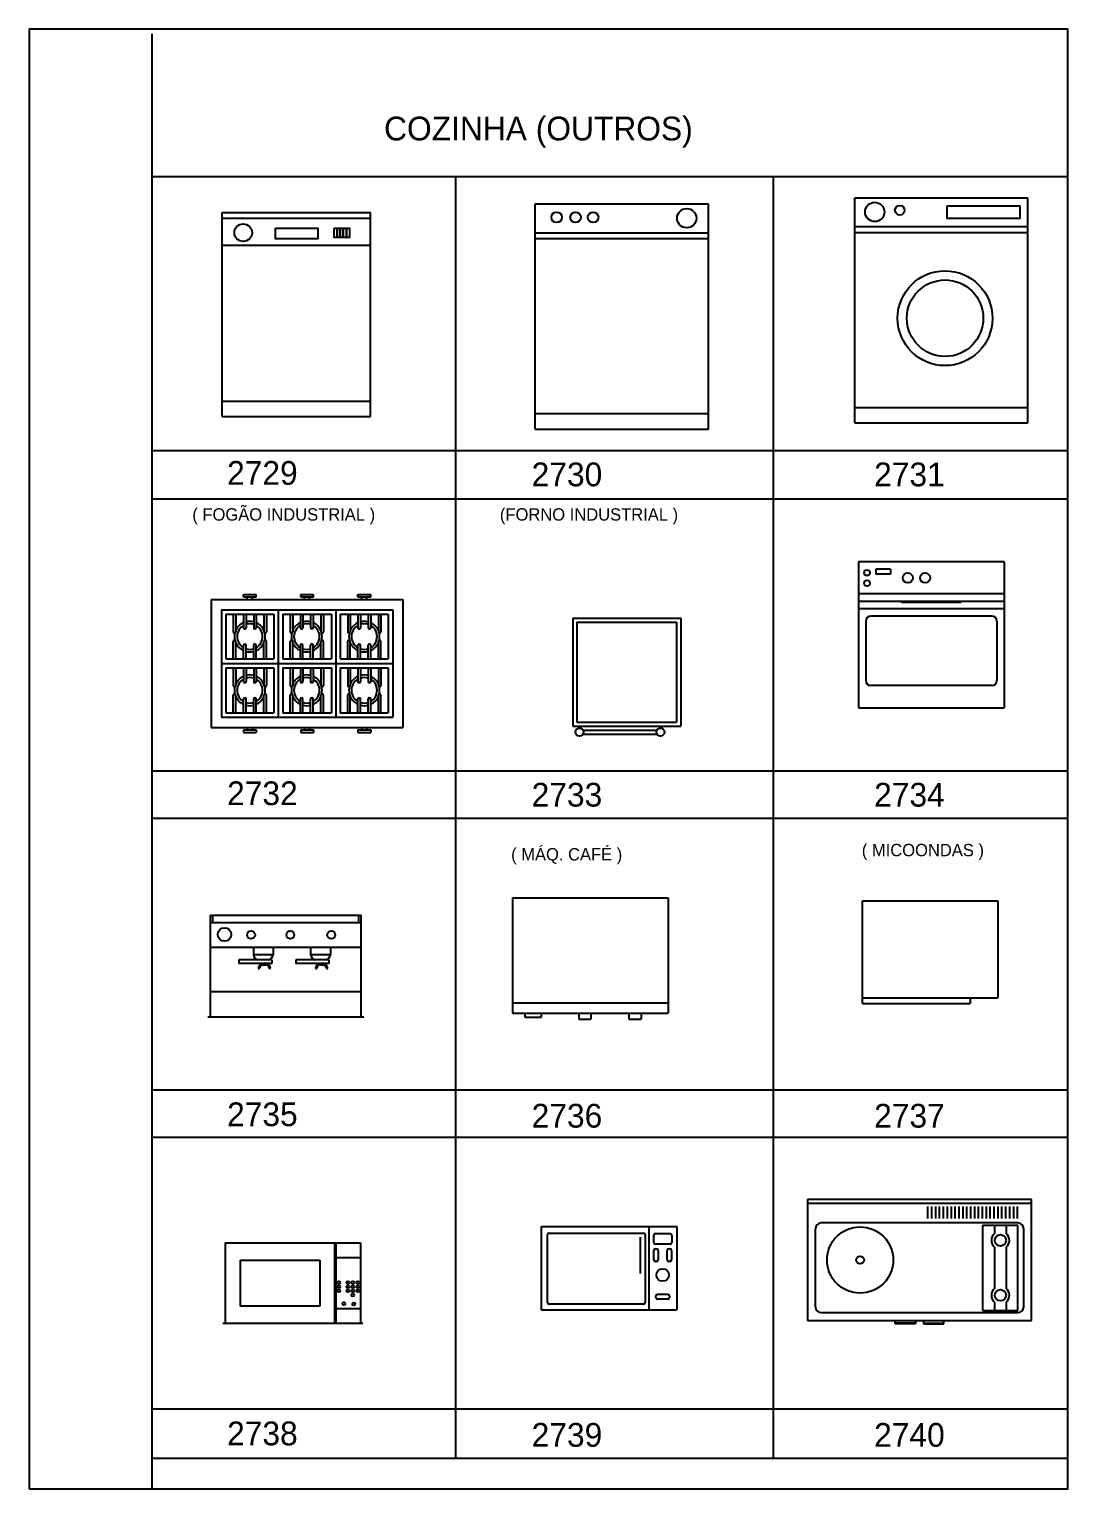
# Model space of a CAD drawing. Extents: x 15.4 to 35.8, y -13.1 to -0.1.
# Drawn here: x 31.65 to 35.85, y -13.15 to -7.25 of the extents above; entities that cross this region are included whole.
import ezdxf

# ---------------------------------------------------------------- set-up
doc = ezdxf.new("R2010")
doc.units = 0
doc.header["$MEASUREMENT"] = 0
doc.layers.get('0').update_dxf_attribs({"linetype": 'CONTINUOUS'})
for name, color, linetype in [('1', 1, 'CONTINUOUS'), ('2', 2, 'CONTINUOUS'), ('A-PEÇAS', 2, 'CONTINUOUS'), ('ALVENARIA1', 1, 'CONTINUOUS'), ('ALVENARIA2', 2, 'CONTINUOUS'), ('COTAS', 1, 'CONTINUOUS'), ('ESC-150', 1, 'CONTINUOUS'), ('FOLHA', 3, 'CONTINUOUS')]:
    doc.layers.add(name, color=color, linetype=linetype)

# ---------------------------------------------------------------- blocks, each defined once
blk = doc.blocks.new('2729')
at = {"layer": 'A-PEÇAS'}
for p, q in [((-0.3, 0), (-0.3, 0.825)), ((-0.3, 0.825), (0.3, 0.825)), ((-0.3, 0.8018), (0.3, 0.8018)), ((0.3, 0), (0.3, 0.825)), ((-0.3, 0.6932), (0.3, 0.6932)), ((-0.3, 0.0623), (0.3, 0.0623)), ((-0.3, 0), (0.3, 0))]:
    blk.add_line(p, q, dxfattribs=at)
at = {"layer": 'ESC-150'}
for points in [[(-0.0844, 0.7615), (0.0867, 0.7615), (0.0867, 0.7187), (-0.0844, 0.7187)], [(0.1527, 0.7615), (0.1652, 0.7615), (0.1652, 0.7241), (0.1527, 0.7241)], [(0.1652, 0.7615), (0.1777, 0.7615), (0.1777, 0.7241), (0.1652, 0.7241)], [(0.1777, 0.7615), (0.1901, 0.7615), (0.1901, 0.7241), (0.1777, 0.7241)], [(0.1901, 0.7615), (0.2026, 0.7615), (0.2026, 0.7241), (0.1901, 0.7241)], [(0.2026, 0.7615), (0.2151, 0.7615), (0.2151, 0.7241), (0.2026, 0.7241)]]:
    blk.add_lwpolyline(points, close=True, dxfattribs=at)
blk.add_circle((-0.2145, 0.7436), 0.0356, dxfattribs=at)
blk = doc.blocks.new('2730')
at = {"layer": 'A-PEÇAS'}
for p, q in [((-0.35, 0), (-0.35, 0.91)), ((-0.35, 0.91), (0.35, 0.91)), ((0.35, 0), (0.35, 0.91)), ((-0.35, 0.7931), (0.35, 0.7931)), ((-0.35, 0.7699), (0.35, 0.7699)), ((-0.35, 0.0623), (0.35, 0.0623)), ((-0.35, 0), (0.35, 0))]:
    blk.add_line(p, q, dxfattribs=at)
at = {"layer": 'ESC-150'}
for centre, radius in [((0.2623, 0.8523), 0.039), ((-0.2635, 0.8559), 0.0213), ((-0.1871, 0.8559), 0.0213), ((-0.1161, 0.8559), 0.0213)]:
    blk.add_circle(centre, radius, dxfattribs=at)
blk = doc.blocks.new('2731')
at = {"layer": 'A-PEÇAS'}
for p, q in [((-0.35, 0), (-0.35, 0.91)), ((-0.35, 0.91), (0.35, 0.91)), ((0.35, 0), (0.35, 0.91)), ((-0.35, 0.7931), (0.35, 0.7931)), ((-0.35, 0.7699), (0.35, 0.7699)), ((-0.35, 0.0623), (0.35, 0.0623)), ((-0.35, 0), (0.35, 0))]:
    blk.add_line(p, q, dxfattribs=at)
at = {"layer": 'ESC-150'}
blk.add_lwpolyline([(0.0242, 0.8772), (0.3173, 0.8772), (0.3173, 0.8257), (0.0242, 0.8257)], close=True, dxfattribs=at)
for centre, radius in [((-0.2688, 0.8523), 0.039), ((-0.1676, 0.8594), 0.0195), ((0.0154, 0.4229), 0.1917), ((0.0154, 0.4229), 0.1546)]:
    blk.add_circle(centre, radius, dxfattribs=at)

msp = doc.modelspace()

# ---------------------------------------------------------------- linework, layer by layer
msp.add_lwpolyline([(31.6457, -13.1476), (35.8457, -13.1476), (35.8457, -7.2476), (31.6457, -7.2476)], close=True)
at = {"layer": '1'}
for p, q in [((32.5121, -9.5322), (32.5638, -9.5322)), ((32.5121, -9.5322), (32.5638, -9.5322)), ((32.5121, -9.5425), (32.5121, -9.5322)), ((32.5121, -9.5425), (32.5121, -9.5322)), ((32.5121, -9.5425), (32.5638, -9.5425)), ((32.5121, -9.5425), (32.5638, -9.5425)), ((32.5276, -9.5529), (32.5276, -9.5425)), ((32.5276, -9.5529), (32.5276, -9.5425)), ((32.5483, -9.5529), (32.5483, -9.5425)), ((32.5483, -9.5529), (32.5483, -9.5425)), ((32.5638, -9.5425), (32.5638, -9.5322)), ((32.5638, -9.5425), (32.5638, -9.5322)), ((32.7435, -9.5425), (32.7435, -9.5322)), ((32.7435, -9.5425), (32.7435, -9.5322)), ((32.7435, -9.5322), (32.7952, -9.5322)), ((32.7435, -9.5322), (32.7952, -9.5322)), ((32.7435, -9.5425), (32.7952, -9.5425)), ((32.7435, -9.5425), (32.7952, -9.5425)), ((32.759, -9.5529), (32.759, -9.5425)), ((32.759, -9.5529), (32.759, -9.5425)), ((32.7797, -9.5529), (32.7797, -9.5425)), ((32.7797, -9.5529), (32.7797, -9.5425)), ((32.7952, -9.5425), (32.7952, -9.5322)), ((32.7952, -9.5425), (32.7952, -9.5322)), ((32.9749, -9.5322), (33.0266, -9.5322)), ((32.9749, -9.5322), (33.0266, -9.5322)), ((32.9749, -9.5425), (32.9749, -9.5322)), ((32.9749, -9.5425), (32.9749, -9.5322)), ((32.9749, -9.5425), (33.0266, -9.5425)), ((32.9749, -9.5425), (33.0266, -9.5425)), ((32.9904, -9.5529), (32.9904, -9.5425)), ((32.9904, -9.5529), (32.9904, -9.5425)), ((33.0111, -9.5529), (33.0111, -9.5425)), ((33.0111, -9.5529), (33.0111, -9.5425)), ((33.0266, -9.5425), (33.0266, -9.5322)), ((33.0266, -9.5425), (33.0266, -9.5322)), ((32.441, -9.6123), (32.6349, -9.6123)), ((32.441, -9.6123), (32.441, -9.7933)), ((32.4707, -9.6123), (32.4707, -9.6832)), ((32.4811, -9.6123), (32.4811, -9.6832)), ((32.5121, -9.6123), (32.5121, -9.6677)), ((32.5225, -9.6123), (32.5225, -9.6677)), ((32.5535, -9.6123), (32.5535, -9.6677)), ((32.5638, -9.6123), (32.5638, -9.6677)), ((32.5949, -9.6123), (32.5949, -9.6832)), ((32.6052, -9.6123), (32.6052, -9.6832)), ((32.6349, -9.6123), (32.6349, -9.7933)), ((32.6711, -9.6123), (32.8676, -9.6123)), ((32.6711, -9.6123), (32.6711, -9.7933)), ((32.7009, -9.6123), (32.7009, -9.6832)), ((32.7112, -9.6123), (32.7112, -9.6832)), ((32.7422, -9.6123), (32.7422, -9.6677)), ((32.7526, -9.6123), (32.7526, -9.6677)), ((32.7836, -9.6123), (32.7836, -9.6677)), ((32.7939, -9.6123), (32.7939, -9.6677)), ((32.825, -9.6123), (32.825, -9.6832)), ((32.8353, -9.6123), (32.8353, -9.6832)), ((32.8676, -9.6123), (32.8676, -9.7933)), ((32.9038, -9.6123), (33.0978, -9.6123)), ((32.9038, -9.6123), (32.9038, -9.7933)), ((32.9336, -9.6123), (32.9336, -9.6832)), ((32.9439, -9.6123), (32.9439, -9.6832)), ((32.9749, -9.6123), (32.9749, -9.6677)), ((32.9853, -9.6123), (32.9853, -9.6677)), ((33.0163, -9.6123), (33.0163, -9.6677)), ((33.0266, -9.6123), (33.0266, -9.6677)), ((33.0577, -9.6123), (33.0577, -9.6832)), ((33.068, -9.6123), (33.068, -9.6832)), ((33.0978, -9.6123), (33.0978, -9.7933)), ((32.5163, -9.6718), (32.5183, -9.6718)), ((32.5597, -9.6718), (32.5576, -9.6718)), ((32.7464, -9.6718), (32.7484, -9.6718)), ((32.7898, -9.6718), (32.7877, -9.6718)), ((32.9791, -9.6718), (32.9811, -9.6718)), ((33.0225, -9.6718), (33.0204, -9.6718)), ((33.8601, -9.6444), (33.8601, -10.0481)), ((33.8601, -9.6444), (34.2638, -9.6444)), ((34.2638, -9.6444), (34.2638, -10.0481)), ((32.4707, -9.7933), (32.4707, -9.7225)), ((32.4749, -9.6873), (32.4769, -9.6873)), ((32.4749, -9.7184), (32.4769, -9.7184)), ((32.4811, -9.7933), (32.4811, -9.7225)), ((32.5163, -9.7339), (32.5183, -9.7339)), ((32.5597, -9.7339), (32.5576, -9.7339)), ((32.5949, -9.7933), (32.5949, -9.7225)), ((32.6011, -9.6873), (32.599, -9.6873)), ((32.6011, -9.7184), (32.599, -9.7184)), ((32.6052, -9.7933), (32.6052, -9.7225)), ((32.7009, -9.7933), (32.7009, -9.7225)), ((32.705, -9.6873), (32.7071, -9.6873)), ((32.705, -9.7184), (32.7071, -9.7184)), ((32.7112, -9.7933), (32.7112, -9.7225)), ((32.7464, -9.7339), (32.7484, -9.7339)), ((32.7898, -9.7339), (32.7877, -9.7339)), ((32.825, -9.7933), (32.825, -9.7225)), ((32.8312, -9.6873), (32.8291, -9.6873)), ((32.8312, -9.7184), (32.8291, -9.7184)), ((32.8353, -9.7933), (32.8353, -9.7225)), ((32.9336, -9.7933), (32.9336, -9.7225)), ((32.9377, -9.6873), (32.9398, -9.6873)), ((32.9377, -9.7184), (32.9398, -9.7184)), ((32.9439, -9.7933), (32.9439, -9.7225)), ((32.9791, -9.7339), (32.9811, -9.7339)), ((33.0225, -9.7339), (33.0204, -9.7339)), ((33.0577, -9.7933), (33.0577, -9.7225)), ((33.0639, -9.6873), (33.0618, -9.6873)), ((33.0639, -9.7184), (33.0618, -9.7184)), ((33.068, -9.7933), (33.068, -9.7225)), ((32.441, -9.7933), (32.6349, -9.7933)), ((32.5121, -9.7933), (32.5121, -9.738)), ((32.5225, -9.7933), (32.5225, -9.738)), ((32.5535, -9.7933), (32.5535, -9.738)), ((32.5638, -9.7933), (32.5638, -9.738)), ((32.6711, -9.7933), (32.8676, -9.7933)), ((32.7422, -9.7933), (32.7422, -9.738)), ((32.7526, -9.7933), (32.7526, -9.738)), ((32.7836, -9.7933), (32.7836, -9.738)), ((32.7939, -9.7933), (32.7939, -9.738)), ((32.9038, -9.7933), (33.0978, -9.7933)), ((32.9749, -9.7933), (32.9749, -9.738)), ((32.9853, -9.7933), (32.9853, -9.738)), ((33.0163, -9.7933), (33.0163, -9.738)), ((33.0266, -9.7933), (33.0266, -9.738)), ((32.441, -9.8295), (32.6349, -9.8295)), ((32.441, -9.8295), (32.441, -10.0105)), ((32.4707, -9.8295), (32.4707, -9.9004)), ((32.4811, -9.8295), (32.4811, -9.9004)), ((32.5121, -9.8295), (32.5121, -9.8849)), ((32.5225, -9.8295), (32.5225, -9.8849)), ((32.5535, -9.8295), (32.5535, -9.8849)), ((32.5638, -9.8295), (32.5638, -9.8849)), ((32.5949, -9.8295), (32.5949, -9.9004)), ((32.6052, -9.8295), (32.6052, -9.9004)), ((32.6349, -9.8295), (32.6349, -10.0105)), ((32.6711, -9.8295), (32.6711, -10.0105)), ((32.6711, -9.8295), (32.8676, -9.8295)), ((32.7009, -9.8295), (32.7009, -9.9004)), ((32.7112, -9.8295), (32.7112, -9.9004)), ((32.7422, -9.8295), (32.7422, -9.8849)), ((32.7526, -9.8295), (32.7526, -9.8849)), ((32.7836, -9.8295), (32.7836, -9.8849)), ((32.7939, -9.8295), (32.7939, -9.8849)), ((32.825, -9.8295), (32.825, -9.9004)), ((32.8353, -9.8295), (32.8353, -9.9004)), ((32.8676, -9.8295), (32.8676, -10.0105)), ((32.9038, -9.8295), (32.9038, -10.0105)), ((32.9038, -9.8295), (33.0978, -9.8295)), ((32.9336, -9.8295), (32.9336, -9.9004)), ((32.9439, -9.8295), (32.9439, -9.9004)), ((32.9749, -9.8295), (32.9749, -9.8849)), ((32.9853, -9.8295), (32.9853, -9.8849)), ((33.0163, -9.8295), (33.0163, -9.8849)), ((33.0266, -9.8295), (33.0266, -9.8849)), ((33.0577, -9.8295), (33.0577, -9.9004)), ((33.068, -9.8295), (33.068, -9.9004)), ((33.0978, -9.8295), (33.0978, -10.0105)), ((32.4749, -9.9045), (32.4769, -9.9045)), ((32.5163, -9.889), (32.5183, -9.889)), ((32.5597, -9.889), (32.5576, -9.889)), ((32.6011, -9.9045), (32.599, -9.9045)), ((32.705, -9.9045), (32.7071, -9.9045)), ((32.7464, -9.889), (32.7484, -9.889)), ((32.7898, -9.889), (32.7877, -9.889)), ((32.8312, -9.9045), (32.8291, -9.9045)), ((32.9377, -9.9045), (32.9398, -9.9045)), ((32.9791, -9.889), (32.9811, -9.889)), ((33.0225, -9.889), (33.0204, -9.889)), ((33.0639, -9.9045), (33.0618, -9.9045)), ((32.4707, -10.0105), (32.4707, -9.9397)), ((32.4749, -9.9355), (32.4769, -9.9355)), ((32.4811, -10.0105), (32.4811, -9.9397)), ((32.5121, -10.0105), (32.5121, -9.9552)), ((32.5163, -9.9511), (32.5183, -9.9511)), ((32.5225, -10.0105), (32.5225, -9.9552)), ((32.5535, -10.0105), (32.5535, -9.9552)), ((32.5597, -9.9511), (32.5576, -9.9511)), ((32.5638, -10.0105), (32.5638, -9.9552)), ((32.5949, -10.0105), (32.5949, -9.9397)), ((32.6011, -9.9355), (32.599, -9.9355)), ((32.6052, -10.0105), (32.6052, -9.9397)), ((32.7009, -10.0105), (32.7009, -9.9397)), ((32.705, -9.9355), (32.7071, -9.9355)), ((32.7112, -10.0105), (32.7112, -9.9397)), ((32.7422, -10.0105), (32.7422, -9.9552)), ((32.7464, -9.9511), (32.7484, -9.9511)), ((32.7526, -10.0105), (32.7526, -9.9552)), ((32.7836, -10.0105), (32.7836, -9.9552)), ((32.7898, -9.9511), (32.7877, -9.9511)), ((32.7939, -10.0105), (32.7939, -9.9552)), ((32.825, -10.0105), (32.825, -9.9397)), ((32.8312, -9.9355), (32.8291, -9.9355)), ((32.8353, -10.0105), (32.8353, -9.9397)), ((32.9336, -10.0105), (32.9336, -9.9397)), ((32.9377, -9.9355), (32.9398, -9.9355)), ((32.9439, -10.0105), (32.9439, -9.9397)), ((32.9749, -10.0105), (32.9749, -9.9552)), ((32.9791, -9.9511), (32.9811, -9.9511)), ((32.9853, -10.0105), (32.9853, -9.9552)), ((33.0163, -10.0105), (33.0163, -9.9552)), ((33.0225, -9.9511), (33.0204, -9.9511)), ((33.0266, -10.0105), (33.0266, -9.9552)), ((33.0577, -10.0105), (33.0577, -9.9397)), ((33.0639, -9.9355), (33.0618, -9.9355)), ((33.068, -10.0105), (33.068, -9.9397)), ((32.441, -10.0105), (32.6349, -10.0105)), ((32.6711, -10.0105), (32.8676, -10.0105)), ((32.9038, -10.0105), (33.0978, -10.0105)), ((32.5121, -10.0803), (32.5638, -10.0803)), ((32.5121, -10.0803), (32.5638, -10.0803)), ((32.5121, -10.0803), (32.5121, -10.0907)), ((32.5121, -10.0803), (32.5121, -10.0907)), ((32.5276, -10.07), (32.5276, -10.0803)), ((32.5276, -10.07), (32.5276, -10.0803)), ((32.5483, -10.07), (32.5483, -10.0803)), ((32.5483, -10.07), (32.5483, -10.0803)), ((32.5638, -10.0803), (32.5638, -10.0907)), ((32.5638, -10.0803), (32.5638, -10.0907)), ((32.7435, -10.0803), (32.7435, -10.0907)), ((32.7435, -10.0803), (32.7435, -10.0907)), ((32.7435, -10.0803), (32.7952, -10.0803)), ((32.7435, -10.0803), (32.7952, -10.0803)), ((32.759, -10.07), (32.759, -10.0803)), ((32.759, -10.07), (32.759, -10.0803)), ((32.7797, -10.07), (32.7797, -10.0803)), ((32.7797, -10.07), (32.7797, -10.0803)), ((32.7952, -10.0803), (32.7952, -10.0907)), ((32.7952, -10.0803), (32.7952, -10.0907)), ((32.9749, -10.0803), (33.0266, -10.0803)), ((32.9749, -10.0803), (33.0266, -10.0803)), ((32.9749, -10.0803), (32.9749, -10.0907)), ((32.9749, -10.0803), (32.9749, -10.0907)), ((32.9904, -10.07), (32.9904, -10.0803)), ((32.9904, -10.07), (32.9904, -10.0803)), ((33.0111, -10.07), (33.0111, -10.0803)), ((33.0111, -10.07), (33.0111, -10.0803)), ((33.0266, -10.0803), (33.0266, -10.0907)), ((33.0266, -10.0803), (33.0266, -10.0907)), ((33.8601, -10.0481), (34.2638, -10.0481)), ((33.8656, -10.0645), (33.8656, -10.0736)), ((33.8765, -10.0645), (33.8765, -10.0736)), ((33.8852, -10.0808), (34.1842, -10.0808)), ((34.1929, -10.0645), (34.1929, -10.0736)), ((34.2038, -10.0645), (34.2038, -10.0736)), ((32.5121, -10.0907), (32.5638, -10.0907)), ((32.5121, -10.0907), (32.5638, -10.0907)), ((32.7435, -10.0907), (32.7952, -10.0907)), ((32.7435, -10.0907), (32.7952, -10.0907)), ((32.9749, -10.0907), (33.0266, -10.0907)), ((32.9749, -10.0907), (33.0266, -10.0907)), ((33.8852, -10.0972), (34.1842, -10.0972)), ((33.6002, -11.1836), (34.2302, -11.1836)), ((33.6501, -11.2245), (33.6501, -11.2409)), ((33.6501, -11.2409), (33.7155, -11.2409)), ((33.7155, -11.2245), (33.7155, -11.2409)), ((33.8682, -11.2245), (33.8682, -11.2491)), ((33.8682, -11.2491), (33.9173, -11.2491)), ((33.9173, -11.2245), (33.9173, -11.2491)), ((34.0708, -11.2245), (34.0708, -11.2491)), ((34.0708, -11.2491), (34.1199, -11.2491)), ((34.1199, -11.2245), (34.1199, -11.2491))]:
    msp.add_line(p, q, dxfattribs=at)
for centre, radius, start, end in [((32.538, -9.7028), 0.0621, 114.62432, 156.44354), ((32.538, -9.7028), 0.0517, 120, 240), ((32.5163, -9.6677), 0.00414, 180, 270), ((32.5183, -9.6677), 0.00414, 270, 0), ((32.538, -9.7028), 0.0621, 75.52249, 104.47751), ((32.538, -9.7028), 0.0517, 72.5424, 107.4576), ((32.5576, -9.6677), 0.00414, 180, 270), ((32.5597, -9.6677), 0.00414, 270, 360), ((32.538, -9.7028), 0.0621, 23.55646, 65.37568), ((32.538, -9.7028), 0.0517, 300, 60), ((32.7681, -9.7028), 0.0621, 114.62432, 156.44354), ((32.7681, -9.7028), 0.0517, 120, 240), ((32.7464, -9.6677), 0.00414, 180, 270), ((32.7484, -9.6677), 0.00414, 270, 0), ((32.7681, -9.7028), 0.0621, 75.52249, 104.47751), ((32.7681, -9.7028), 0.0517, 72.5424, 107.4576), ((32.7877, -9.6677), 0.00414, 180, 270), ((32.7898, -9.6677), 0.00414, 270, 360), ((32.7681, -9.7028), 0.0621, 23.55646, 65.37568), ((32.7681, -9.7028), 0.0517, 300, 60), ((33.0008, -9.7028), 0.0621, 114.62432, 156.44354), ((33.0008, -9.7028), 0.0517, 120, 240), ((32.9791, -9.6677), 0.00414, 180, 270), ((32.9811, -9.6677), 0.00414, 270, 0), ((33.0008, -9.7028), 0.0621, 75.52249, 104.47751), ((33.0008, -9.7028), 0.0517, 72.5424, 107.4576), ((33.0204, -9.6677), 0.00414, 180, 270), ((33.0225, -9.6677), 0.00414, 270, 360), ((33.0008, -9.7028), 0.0621, 23.55646, 65.37568), ((33.0008, -9.7028), 0.0517, 300, 60), ((32.4749, -9.6832), 0.00414, 180, 270), ((32.4749, -9.7225), 0.00414, 90, 180), ((32.538, -9.7028), 0.0621, 165.41343, 194.58657), ((32.4769, -9.6832), 0.00414, 270, 0), ((32.4769, -9.7225), 0.00414, 0, 90), ((32.538, -9.7028), 0.0621, 203.55646, 245.37568), ((32.5163, -9.738), 0.00414, 90, 180), ((32.5183, -9.738), 0.00414, 0, 90), ((32.5576, -9.738), 0.00414, 90, 180), ((32.5597, -9.738), 0.00414, 0, 90), ((32.538, -9.7028), 0.0621, 294.62432, 336.44354), ((32.599, -9.6832), 0.00414, 180, 270), ((32.599, -9.7225), 0.00414, 90, 180), ((32.538, -9.7028), 0.0621, 345.41343, 14.58657), ((32.6011, -9.6832), 0.00414, 270, 0), ((32.6011, -9.7225), 0.00414, 0, 90), ((32.705, -9.6832), 0.00414, 180, 270), ((32.705, -9.7225), 0.00414, 90, 180), ((32.7681, -9.7028), 0.0621, 165.41343, 194.58657), ((32.7071, -9.6832), 0.00414, 270, 0), ((32.7071, -9.7225), 0.00414, 0, 90), ((32.7681, -9.7028), 0.0621, 203.55646, 245.37568), ((32.7464, -9.738), 0.00414, 90, 180), ((32.7484, -9.738), 0.00414, 0, 90), ((32.7877, -9.738), 0.00414, 90, 180), ((32.7898, -9.738), 0.00414, 0, 90), ((32.7681, -9.7028), 0.0621, 294.62432, 336.44354), ((32.8291, -9.6832), 0.00414, 180, 270), ((32.8291, -9.7225), 0.00414, 90, 180), ((32.7681, -9.7028), 0.0621, 345.41343, 14.58657), ((32.8312, -9.6832), 0.00414, 270, 0), ((32.8312, -9.7225), 0.00414, 0, 90), ((32.9377, -9.6832), 0.00414, 180, 270), ((32.9377, -9.7225), 0.00414, 90, 180), ((33.0008, -9.7028), 0.0621, 165.41343, 194.58657), ((32.9398, -9.6832), 0.00414, 270, 0), ((32.9398, -9.7225), 0.00414, 0, 90), ((33.0008, -9.7028), 0.0621, 203.55646, 245.37568), ((32.9791, -9.738), 0.00414, 90, 180), ((32.9811, -9.738), 0.00414, 0, 90), ((33.0204, -9.738), 0.00414, 90, 180), ((33.0225, -9.738), 0.00414, 0, 90), ((33.0008, -9.7028), 0.0621, 294.62432, 336.44354), ((33.0618, -9.6832), 0.00414, 180, 270), ((33.0618, -9.7225), 0.00414, 90, 180), ((33.0008, -9.7028), 0.0621, 345.41343, 14.58657), ((33.0639, -9.6832), 0.00414, 270, 0), ((33.0639, -9.7225), 0.00414, 0, 90), ((32.538, -9.7028), 0.0517, 252.5424, 287.4576), ((32.538, -9.7028), 0.0621, 255.52249, 284.47751), ((32.7681, -9.7028), 0.0517, 252.5424, 287.4576), ((32.7681, -9.7028), 0.0621, 255.52249, 284.47751), ((33.0008, -9.7028), 0.0517, 252.5424, 287.4576), ((33.0008, -9.7028), 0.0621, 255.52249, 284.47751), ((32.4749, -9.9004), 0.00414, 180, 270), ((32.538, -9.92), 0.0621, 165.41343, 194.58657), ((32.4769, -9.9004), 0.00414, 270, 0), ((32.538, -9.92), 0.0621, 114.62432, 156.44354), ((32.538, -9.92), 0.0517, 120, 240), ((32.5163, -9.8849), 0.00414, 180, 270), ((32.5183, -9.8849), 0.00414, 270, 0), ((32.538, -9.92), 0.0621, 75.52249, 104.47751), ((32.538, -9.92), 0.0517, 72.5424, 107.4576), ((32.5576, -9.8849), 0.00414, 180, 270), ((32.5597, -9.8849), 0.00414, 270, 360), ((32.538, -9.92), 0.0621, 23.55646, 65.37568), ((32.538, -9.92), 0.0517, 300, 60), ((32.599, -9.9004), 0.00414, 180, 270), ((32.538, -9.92), 0.0621, 345.41343, 14.58657), ((32.6011, -9.9004), 0.00414, 270, 0), ((32.705, -9.9004), 0.00414, 180, 270), ((32.7681, -9.92), 0.0621, 165.41343, 194.58657), ((32.7071, -9.9004), 0.00414, 270, 0), ((32.7681, -9.92), 0.0621, 114.62432, 156.44354), ((32.7681, -9.92), 0.0517, 120, 240), ((32.7464, -9.8849), 0.00414, 180, 270), ((32.7484, -9.8849), 0.00414, 270, 0), ((32.7681, -9.92), 0.0621, 75.52249, 104.47751), ((32.7681, -9.92), 0.0517, 72.5424, 107.4576), ((32.7877, -9.8849), 0.00414, 180, 270), ((32.7898, -9.8849), 0.00414, 270, 360), ((32.7681, -9.92), 0.0621, 23.55646, 65.37568), ((32.7681, -9.92), 0.0517, 300, 60), ((32.8291, -9.9004), 0.00414, 180, 270), ((32.7681, -9.92), 0.0621, 345.41343, 14.58657), ((32.8312, -9.9004), 0.00414, 270, 0), ((32.9377, -9.9004), 0.00414, 180, 270), ((33.0008, -9.92), 0.0621, 165.41343, 194.58657), ((32.9398, -9.9004), 0.00414, 270, 0), ((33.0008, -9.92), 0.0621, 114.62432, 156.44354), ((33.0008, -9.92), 0.0517, 120, 240), ((32.9791, -9.8849), 0.00414, 180, 270), ((32.9811, -9.8849), 0.00414, 270, 0), ((33.0008, -9.92), 0.0621, 75.52249, 104.47751), ((33.0008, -9.92), 0.0517, 72.5424, 107.4576), ((33.0204, -9.8849), 0.00414, 180, 270), ((33.0225, -9.8849), 0.00414, 270, 360), ((33.0008, -9.92), 0.0621, 23.55646, 65.37568), ((33.0008, -9.92), 0.0517, 300, 60), ((33.0618, -9.9004), 0.00414, 180, 270), ((33.0008, -9.92), 0.0621, 345.41343, 14.58657), ((33.0639, -9.9004), 0.00414, 270, 0), ((32.4749, -9.9397), 0.00414, 90, 180), ((32.4769, -9.9397), 0.00414, 0, 90), ((32.538, -9.92), 0.0621, 203.55646, 245.37568), ((32.5163, -9.9552), 0.00414, 90, 180), ((32.5183, -9.9552), 0.00414, 0, 90), ((32.538, -9.92), 0.0517, 252.5424, 287.4576), ((32.5576, -9.9552), 0.00414, 90, 180), ((32.5597, -9.9552), 0.00414, 0, 90), ((32.538, -9.92), 0.0621, 294.62432, 336.44354), ((32.599, -9.9397), 0.00414, 90, 180), ((32.6011, -9.9397), 0.00414, 0, 90), ((32.705, -9.9397), 0.00414, 90, 180), ((32.7071, -9.9397), 0.00414, 0, 90), ((32.7681, -9.92), 0.0621, 203.55646, 245.37568), ((32.7464, -9.9552), 0.00414, 90, 180), ((32.7484, -9.9552), 0.00414, 0, 90), ((32.7681, -9.92), 0.0517, 252.5424, 287.4576), ((32.7877, -9.9552), 0.00414, 90, 180), ((32.7898, -9.9552), 0.00414, 0, 90), ((32.7681, -9.92), 0.0621, 294.62432, 336.44354), ((32.8291, -9.9397), 0.00414, 90, 180), ((32.8312, -9.9397), 0.00414, 0, 90), ((32.9377, -9.9397), 0.00414, 90, 180), ((32.9398, -9.9397), 0.00414, 0, 90), ((33.0008, -9.92), 0.0621, 203.55646, 245.37568), ((32.9791, -9.9552), 0.00414, 90, 180), ((32.9811, -9.9552), 0.00414, 0, 90), ((33.0008, -9.92), 0.0517, 252.5424, 287.4576), ((33.0204, -9.9552), 0.00414, 90, 180), ((33.0225, -9.9552), 0.00414, 0, 90), ((33.0008, -9.92), 0.0621, 294.62432, 336.44354), ((33.0618, -9.9397), 0.00414, 90, 180), ((33.0639, -9.9397), 0.00414, 0, 90), ((32.538, -9.92), 0.0621, 255.52249, 284.47751), ((32.7681, -9.92), 0.0621, 255.52249, 284.47751), ((33.0008, -9.92), 0.0621, 255.52249, 284.47751)]:
    msp.add_arc(centre, radius, start, end, dxfattribs=at)
at = {"layer": '2', "color": 2, "linetype": 'CONTINUOUS'}
for p, q in [((32.3815, -9.5529), (33.1572, -9.5529)), ((32.3815, -9.5529), (32.3815, -10.07)), ((33.1572, -9.5529), (33.1572, -10.07)), ((32.4229, -9.5942), (33.1159, -9.5942)), ((32.4229, -9.5942), (32.4229, -10.0286)), ((32.653, -9.5942), (32.653, -10.0286)), ((32.8857, -9.5942), (32.8857, -10.0286)), ((33.1159, -9.5942), (33.1159, -10.0286)), ((33.8438, -9.628), (33.8438, -10.0645)), ((33.8438, -9.628), (34.2802, -9.628)), ((34.2802, -9.628), (34.2802, -10.0645)), ((32.4229, -9.8114), (33.1159, -9.8114)), ((32.4229, -10.0286), (33.1159, -10.0286)), ((32.3815, -10.07), (33.1572, -10.07)), ((33.8438, -10.0645), (34.2802, -10.0645)), ((33.6002, -10.7582), (33.6002, -11.2245)), ((33.6002, -10.7582), (34.2302, -10.7582)), ((34.2302, -10.7582), (34.2302, -11.2245)), ((35.0159, -10.7714), (35.5629, -10.7714)), ((35.0159, -11.163), (35.0159, -10.7714)), ((35.5629, -10.7714), (35.5629, -11.163)), ((35.0159, -11.163), (35.5629, -11.163)), ((33.6002, -11.2245), (34.2302, -11.2245)), ((35.699, -11.9786), (34.7931, -11.9786)), ((34.7931, -11.9786), (34.7931, -12.467)), ((35.699, -12.467), (35.699, -11.9786)), ((33.7172, -12.0868), (34.2642, -12.0868)), ((33.7172, -12.4245), (33.7172, -12.0868)), ((34.1518, -12.0868), (34.1518, -12.4245)), ((34.2642, -12.0868), (34.2642, -12.4245)), ((35.6439, -12.0731), (34.8483, -12.0731)), ((32.4384, -12.1529), (32.9854, -12.1529)), ((32.4384, -12.1529), (32.4384, -12.4799)), ((32.8804, -12.1529), (32.8804, -12.4799)), ((32.9854, -12.1529), (32.9854, -12.4799)), ((34.8246, -12.0968), (34.8246, -12.4119)), ((35.6675, -12.4119), (35.6675, -12.0968)), ((33.7172, -12.4245), (34.2642, -12.4245)), ((34.8483, -12.4355), (35.6439, -12.4355)), ((32.9954, -12.4799), (32.4284, -12.4799)), ((34.7931, -12.467), (35.699, -12.467))]:
    msp.add_line(p, q, dxfattribs=at)
for centre in [(33.871, -10.089), (34.1983, -10.089)]:
    msp.add_circle(centre, 0.0164, dxfattribs=at)
for centre, start, end in [((34.8483, -12.0968), 90, 180), ((35.6439, -12.0968), 0, 90), ((34.8483, -12.4119), 180, 270), ((35.6439, -12.4119), 270, 0)]:
    msp.add_arc(centre, 0.0236, start, end, dxfattribs=at)
at = {"layer": 'ALVENARIA1'}
for p, q in [((35.0687, -9.4304), (35.0687, -9.4504)), ((35.1287, -9.4304), (35.0687, -9.4304)), ((35.1287, -9.4304), (35.1287, -9.4504)), ((35.1287, -9.4504), (35.0687, -9.4504)), ((35.5887, -9.5604), (34.9987, -9.5604)), ((35.5887, -9.5904), (34.9987, -9.5904)), ((35.1737, -9.5604), (35.1737, -9.5654)), ((35.4137, -9.5654), (35.1737, -9.5654)), ((35.4137, -9.5604), (35.4137, -9.5654)), ((35.0287, -9.6404), (35.0287, -9.8804)), ((35.5387, -9.6204), (35.0487, -9.6204)), ((35.5587, -9.6404), (35.5587, -9.8804)), ((35.5387, -9.9004), (35.0487, -9.9004)), ((35.0159, -11.1855), (35.0159, -11.163)), ((35.0159, -11.1855), (35.4506, -11.1855)), ((35.4506, -11.163), (35.4506, -11.1855)), ((35.699, -11.9944), (34.7931, -11.9944)), ((35.2801, -12.0552), (35.2801, -12.0066)), ((35.2959, -12.0552), (35.2959, -12.0066)), ((35.3117, -12.0552), (35.3117, -12.0066)), ((35.3274, -12.0552), (35.3274, -12.0066)), ((35.3432, -12.0552), (35.3432, -12.0066)), ((35.3589, -12.0552), (35.3589, -12.0066)), ((35.3747, -12.0552), (35.3747, -12.0066)), ((35.3904, -12.0552), (35.3904, -12.0066)), ((35.4062, -12.0552), (35.4062, -12.0066)), ((35.4219, -12.0552), (35.4219, -12.0066)), ((35.4377, -12.0552), (35.4377, -12.0066)), ((35.4534, -12.0552), (35.4534, -12.0066)), ((35.4692, -12.0552), (35.4692, -12.0066)), ((35.485, -12.0552), (35.485, -12.0066)), ((35.5007, -12.0552), (35.5007, -12.0066)), ((35.5165, -12.0552), (35.5165, -12.0066)), ((35.5322, -12.0552), (35.5322, -12.0066)), ((35.548, -12.0552), (35.548, -12.0066)), ((35.5637, -12.0552), (35.5637, -12.0066)), ((35.5795, -12.0552), (35.5795, -12.0066)), ((35.5952, -12.0552), (35.5952, -12.0066)), ((35.611, -12.0552), (35.611, -12.0066)), ((35.6267, -12.0552), (35.6267, -12.0066)), ((35.6425, -12.0552), (35.6425, -12.0066)), ((35.5021, -12.0821), (35.6439, -12.0821)), ((35.5021, -12.4265), (35.5021, -12.0821)), ((35.5493, -12.0821), (35.5493, -12.1154)), ((35.5966, -12.0821), (35.5966, -12.1154)), ((35.6439, -12.4265), (35.6439, -12.0821)), ((33.7412, -12.394), (33.7412, -12.1209)), ((33.748, -12.1141), (34.1301, -12.1141)), ((34.1169, -12.1306), (34.1169, -12.2774)), ((34.1368, -12.1209), (34.1368, -12.394)), ((34.1713, -12.1525), (34.1713, -12.123)), ((34.178, -12.1162), (34.2374, -12.1162)), ((34.2442, -12.123), (34.2442, -12.1525)), ((34.1713, -12.2218), (34.1713, -12.1843)), ((34.2374, -12.1592), (34.178, -12.1592)), ((34.178, -12.1776), (34.1826, -12.1776)), ((34.1893, -12.1843), (34.1893, -12.2218)), ((34.2254, -12.2218), (34.2254, -12.1843)), ((34.2322, -12.1776), (34.2368, -12.1776)), ((34.2435, -12.1843), (34.2435, -12.2218)), ((35.5493, -12.1713), (35.5493, -12.3373)), ((35.5966, -12.1713), (35.5966, -12.3373)), ((32.4984, -12.2229), (32.8204, -12.2229)), ((32.4984, -12.2229), (32.4984, -12.4099)), ((32.8204, -12.2229), (32.8204, -12.4099)), ((34.1826, -12.2285), (34.178, -12.2285)), ((34.2368, -12.2285), (34.2322, -12.2285)), ((34.1802, -12.3746), (34.1802, -12.3682)), ((34.1869, -12.3615), (34.2278, -12.3615)), ((34.2278, -12.3813), (34.1869, -12.3813)), ((34.2346, -12.3682), (34.2346, -12.3746)), ((32.8204, -12.4099), (32.4984, -12.4099)), ((32.9854, -12.4199), (32.8854, -12.4199)), ((34.1301, -12.4007), (33.748, -12.4007)), ((35.5021, -12.4265), (35.6439, -12.4265)), ((35.5493, -12.3932), (35.5493, -12.4265)), ((35.5966, -12.3932), (35.5966, -12.4265)), ((35.1479, -12.4812), (35.1479, -12.467)), ((35.2297, -12.4785), (35.1479, -12.4785)), ((35.2297, -12.4812), (35.1479, -12.4812)), ((35.2297, -12.467), (35.2297, -12.4812)), ((35.2625, -12.467), (35.2625, -12.4812)), ((35.2625, -12.4785), (35.3442, -12.4785)), ((35.2625, -12.4812), (35.3442, -12.4812)), ((35.3442, -12.4812), (35.3442, -12.467))]:
    msp.add_line(p, q, dxfattribs=at)
for centre, radius in [((35.0337, -9.4446), 0.0118), ((35.0337, -9.4871), 0.0118), ((35.1987, -9.4654), 0.02), ((35.2687, -9.4654), 0.02), ((35.0058, -12.2228), 0.1339), ((35.573, -12.1433), 0.023), ((35.0058, -12.2228), 0.0158), ((34.2074, -12.2835), 0.0255), ((32.8977, -12.3141), 0.00585), ((32.8977, -12.3311), 0.00585), ((32.934, -12.3141), 0.00585), ((32.934, -12.3311), 0.00585), ((32.9545, -12.3141), 0.00585), ((32.9545, -12.3311), 0.00585), ((32.9744, -12.3141), 0.00585), ((32.9744, -12.3311), 0.00585), ((32.8977, -12.3474), 0.00585), ((32.934, -12.3474), 0.00585), ((32.9545, -12.3474), 0.00585), ((32.9545, -12.3644), 0.00585), ((32.9744, -12.3474), 0.00585), ((35.573, -12.3653), 0.023), ((32.9176, -12.3995), 0.00585), ((32.958, -12.4006), 0.00585)]:
    msp.add_circle(centre, radius, dxfattribs=at)
for centre, radius, start, end in [((35.0487, -9.6404), 0.02, 90, 180), ((35.5387, -9.6404), 0.02, 0, 90), ((35.0487, -9.8804), 0.02, 180, 270), ((35.5387, -9.8804), 0.02, 270, 0), ((33.748, -12.1209), 0.00675, 90, 180), ((34.1301, -12.1209), 0.00675, 0, 90), ((34.178, -12.123), 0.00675, 90, 180), ((34.178, -12.1525), 0.00675, 180, 270), ((34.2374, -12.123), 0.00675, 0, 90), ((34.2374, -12.1525), 0.00675, 270, 0), ((35.573, -12.1433), 0.0366, 130.20208, 229.79792), ((35.573, -12.1433), 0.0366, 310.20208, 49.79792), ((34.178, -12.1843), 0.00675, 90, 180), ((34.1826, -12.1843), 0.00675, 0, 90), ((34.2322, -12.1843), 0.00675, 90, 180), ((34.2368, -12.1843), 0.00675, 0, 90), ((34.178, -12.2218), 0.00675, 180, 270), ((34.1826, -12.2218), 0.00675, 270, 0), ((34.2322, -12.2218), 0.00675, 180, 270), ((34.2368, -12.2218), 0.00675, 270, 0), ((34.1869, -12.3682), 0.00675, 90, 180), ((34.1869, -12.3746), 0.00675, 180, 270), ((34.2278, -12.3682), 0.00675, 0, 90), ((34.2278, -12.3746), 0.00675, 270, 0), ((35.573, -12.3653), 0.0366, 130.20208, 229.79792), ((35.573, -12.3653), 0.0366, 310.20208, 49.79792), ((33.748, -12.394), 0.00675, 180, 270), ((34.1301, -12.394), 0.00675, 270, 360)]:
    msp.add_arc(centre, radius, start, end, dxfattribs=at)
at = {"layer": 'ALVENARIA2'}
for p, q in [((34.9987, -9.4004), (34.9987, -9.9904)), ((35.5887, -9.4004), (34.9987, -9.4004)), ((35.5887, -9.4004), (35.5887, -9.9904)), ((35.5887, -9.5304), (34.9987, -9.5304)), ((34.9987, -9.9904), (35.5887, -9.9904)), ((32.3783, -10.8294), (32.9883, -10.8294)), ((32.3783, -11.2394), (32.3783, -10.8294)), ((32.9883, -11.2394), (32.9883, -10.8294)), ((32.3683, -11.2394), (32.9983, -11.2394))]:
    msp.add_line(p, q, dxfattribs=at)
at = {"layer": 'COTAS'}
for p, q in [((32.3883, -10.8594), (32.3883, -10.8294)), ((32.9783, -10.8594), (32.9783, -10.8294)), ((32.9883, -10.8594), (32.3783, -10.8594)), ((32.9883, -10.9594), (32.3783, -10.9594)), ((32.5522, -10.9594), (32.5522, -10.9894)), ((32.6322, -10.9594), (32.6322, -10.9894)), ((32.7835, -10.9594), (32.7835, -10.9894)), ((32.8635, -10.9594), (32.8635, -10.9894)), ((32.6263, -11.0094), (32.4928, -11.0094)), ((32.4928, -11.0094), (32.4928, -11.0244)), ((32.6263, -11.0244), (32.4928, -11.0244)), ((32.6322, -10.9894), (32.5522, -10.9894)), ((32.5914, -11.0293), (32.6022, -11.0293)), ((32.6263, -11.0094), (32.6263, -11.0244)), ((32.7242, -11.0094), (32.7242, -11.0244)), ((32.8577, -11.0094), (32.7242, -11.0094)), ((32.8577, -11.0244), (32.7242, -11.0244)), ((32.8635, -10.9894), (32.7835, -10.9894)), ((32.8228, -11.0293), (32.8336, -11.0293)), ((32.8577, -11.0094), (32.8577, -11.0244)), ((32.5718, -11.0444), (32.5768, -11.0449)), ((32.6168, -11.0449), (32.6218, -11.0444)), ((32.8032, -11.0444), (32.8082, -11.0449)), ((32.8482, -11.0449), (32.8532, -11.0444)), ((32.9883, -11.1394), (32.3783, -11.1394)), ((32.8854, -12.1529), (32.8854, -12.4799)), ((32.8854, -12.2129), (32.9854, -12.2129))]:
    msp.add_line(p, q, dxfattribs=at)
for centre, radius in [((32.4353, -10.907), 0.0273), ((32.5429, -10.9087), 0.016), ((32.7017, -10.9087), 0.016), ((32.867, -10.9087), 0.016)]:
    msp.add_circle(centre, radius, dxfattribs=at)
for centre, radius, start, end in [((32.5746, -10.9871), 0.0225, 185.69959, 260.79757), ((32.5942, -11.0466), 0.0225, 99.20243, 174.30041), ((32.5942, -11.0466), 0.0175, 99.20243, 174.30041), ((32.5994, -11.0466), 0.0175, 5.69959, 80.79757), ((32.5994, -11.0466), 0.0225, 5.69959, 80.79757), ((32.6097, -10.9871), 0.0225, 279.20243, 354.30041), ((32.806, -10.9871), 0.0225, 185.69959, 260.79757), ((32.8256, -11.0466), 0.0225, 99.20243, 174.30041), ((32.8256, -11.0466), 0.0175, 99.20243, 174.30041), ((32.8308, -11.0466), 0.0175, 5.69959, 80.79757), ((32.8308, -11.0466), 0.0225, 5.69959, 80.79757), ((32.8411, -10.9871), 0.0225, 279.20243, 354.30041)]:
    msp.add_arc(centre, radius, start, end, dxfattribs=at)
at = {"layer": 'FOLHA', "linetype": 'CONTINUOUS'}
for p, q in [((32.1419, -7.266), (32.1419, -13.1476)), ((35.8457, -7.8443), (32.1419, -7.8443)), ((33.3698, -7.8443), (33.3698, -13.0233)), ((34.6553, -13.0233), (34.6553, -7.8443)), ((32.1419, -8.9501), (35.8457, -8.9501)), ((32.1419, -9.1465), (35.8457, -9.1465)), ((32.1419, -10.245), (35.8457, -10.245)), ((32.1419, -10.4363), (35.8457, -10.4363)), ((32.1419, -11.5348), (35.8457, -11.5348)), ((32.1419, -11.7261), (35.8457, -11.7261)), ((32.1419, -12.8248), (35.8457, -12.8248)), ((32.1419, -13.0233), (35.8457, -13.0233))]:
    msp.add_line(p, q, dxfattribs=at)

# ---------------------------------------------------------------- block references
at = {"layer": 'FOLHA'}
for name, p in [('2730', (34.0423, -8.8639)), ('2731', (35.3338, -8.8388)), ('2729', (32.7257, -8.8138))]:
    msp.add_blockref(name, p, dxfattribs=at)

# ---------------------------------------------------------------- texts
at = {"layer": 'FOLHA', "linetype": 'CONTINUOUS'}
for s, height, p in [('COZINHA (OUTROS)', 0.096, (33.0808, -7.6972)), ('2729', 0.096, (32.4459, -9.0894)), ('2730', 0.096, (33.6775, -9.0952)), ('2731', 0.096, (35.0624, -9.0953)), ('( FOGÃO INDUSTRIAL )', 0.05, (32.3054, -9.2341)), ('(FORNO INDUSTRIAL )', 0.05, (33.5492, -9.2341)), ('2732', 0.096, (32.4459, -10.3842)), ('2733', 0.096, (33.6775, -10.39)), ('2734', 0.096, (35.0624, -10.3901)), ('( MÁQ. CAFÉ )', 0.05, (33.5945, -10.6078)), ('( MICOONDAS )', 0.05, (35.0126, -10.5907)), ('2735', 0.096, (32.4459, -11.6818)), ('2736', 0.096, (33.6775, -11.6876)), ('2737', 0.096, (35.0624, -11.6877)), ('2738', 0.096, (32.4459, -12.9718)), ('2739', 0.096, (33.6775, -12.9776)), ('2740', 0.096, (35.0624, -12.9777))]:
    msp.add_text(s, height=height, dxfattribs=at).set_placement(p)

doc.saveas('drawing.dxf')
